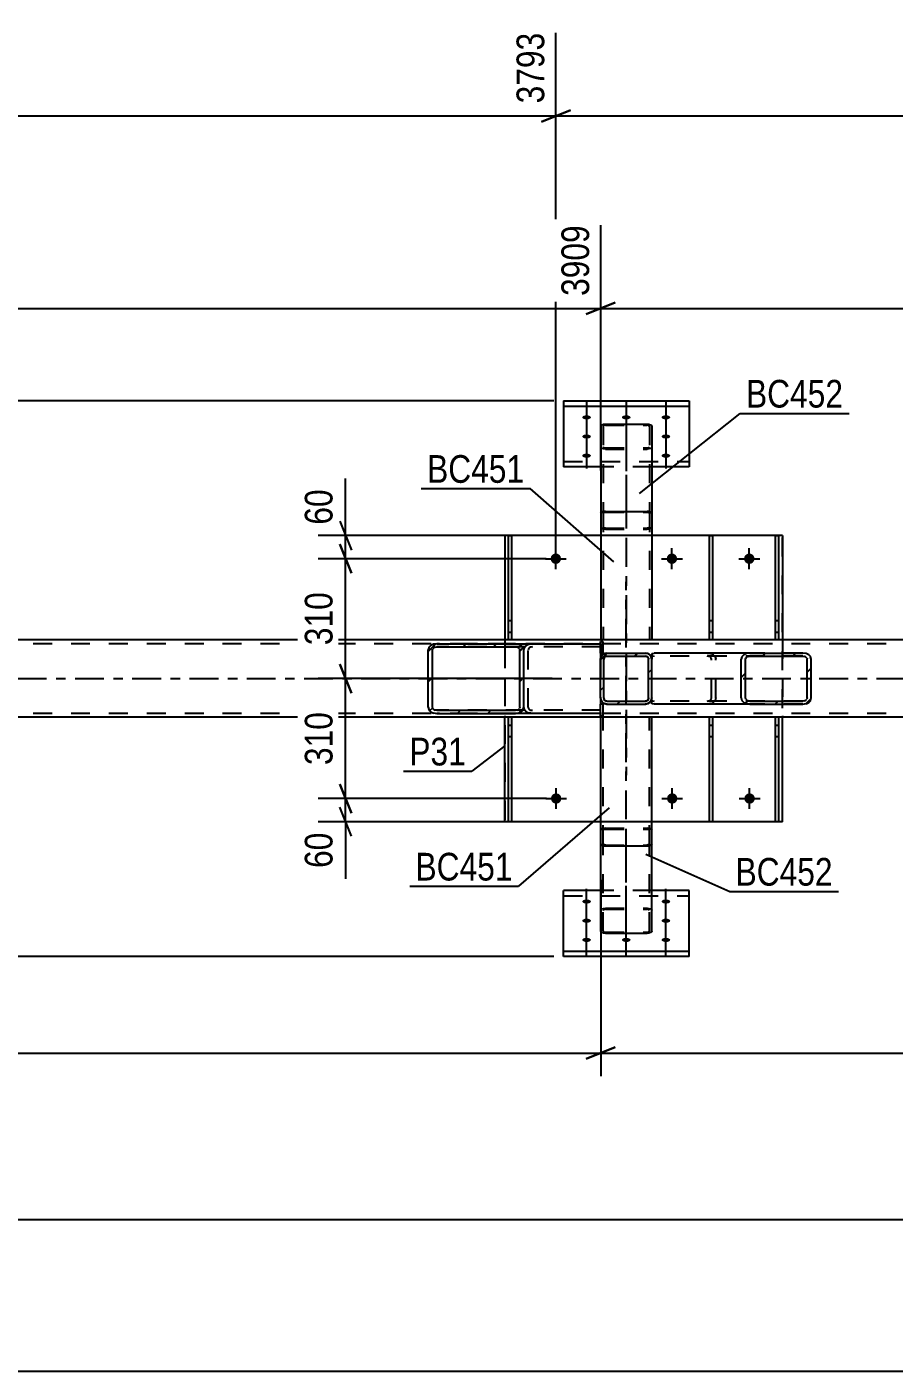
# Model space of a CAD drawing. Header units: millimetres. Extents: x -185 to 1004, y -593 to 248.
# Drawn here: x -1.1 to 88.6, y -388.5 to -249.5 of the extents above; entities that cross this region are included whole.
import ezdxf

# ---------------------------------------------------------------- set-up
doc = ezdxf.new("R2010")
doc.units = ezdxf.units.MM
doc.linetypes.add('DXK_LINE_DOT2', pattern=[3.9198, 1.9599, -1.9599])
doc.linetypes.add('DXK_LINE_DOT3', pattern=[5.9187, 2.979, -0.9799, 0.9799, -0.9799])
doc.styles.add('Arial Narrow', font='ARIALN.TTF', dxfattribs={"height": 0.2})

# ---------------------------------------------------------------- blocks, each defined once
blk = doc.blocks.new('Part-761544866-5249 - 5101')
at = {"color": 7, "linetype": 'DXK_LINE_DOT3'}
blk.add_line((60.91, -343.28), (60.91, -306.9), dxfattribs=at)
at = {"color": 2, "linetype": 'Continuous'}
for p, q in [((58.27, -334.02), (58.27, -320.9)), ((63.55, -334.02), (63.55, -320.9)), ((58.31, -334.09), (58.27, -334.02)), ((58.41, -334.14), (58.31, -334.09)), ((58.57, -334.18), (58.41, -334.14)), ((58.75, -334.19), (58.57, -334.18)), ((58.75, -334.19), (63.07, -334.19)), ((63.25, -334.18), (63.07, -334.19)), ((63.41, -334.14), (63.25, -334.18)), ((63.51, -334.09), (63.41, -334.14)), ((63.55, -334.02), (63.51, -334.09))]:
    blk.add_line(p, q, dxfattribs=at)
at = {"color": 7, "linetype": 'DXK_LINE_DOT2'}
for p, q in [((63.55, -320.9), (58.27, -320.9)), ((58.51, -334.02), (58.51, -320.9)), ((63.31, -334.02), (63.31, -320.9)), ((58.27, -332.54), (58.31, -332.48)), ((58.31, -332.48), (58.41, -332.43)), ((58.41, -332.43), (58.57, -332.39)), ((58.53, -332.51), (58.51, -332.54)), ((58.58, -332.48), (58.53, -332.51)), ((58.57, -332.39), (58.75, -332.38)), ((58.66, -332.47), (58.58, -332.48)), ((58.75, -332.46), (58.66, -332.47)), ((58.75, -332.38), (63.07, -332.38)), ((58.75, -332.46), (63.07, -332.46)), ((63.07, -332.38), (63.25, -332.39)), ((63.16, -332.47), (63.07, -332.46)), ((63.24, -332.48), (63.16, -332.47)), ((63.29, -332.51), (63.24, -332.48)), ((63.25, -332.39), (63.41, -332.43)), ((63.31, -332.54), (63.29, -332.51)), ((63.41, -332.43), (63.51, -332.48)), ((63.51, -332.48), (63.55, -332.54)), ((58.51, -334.02), (58.53, -334.06)), ((58.53, -334.06), (58.58, -334.08)), ((58.58, -334.08), (58.66, -334.1)), ((58.66, -334.1), (58.75, -334.11)), ((58.75, -334.11), (63.07, -334.11)), ((63.07, -334.11), (63.16, -334.1)), ((63.16, -334.1), (63.24, -334.08)), ((63.24, -334.08), (63.29, -334.06)), ((63.29, -334.06), (63.31, -334.02))]:
    blk.add_line(p, q, dxfattribs=at)
blk = doc.blocks.new('Part-761544866-5120 - 5101')
at = {"color": 2, "linetype": 'Continuous'}
for p, q in [((859.1, -312.9), (-67.1, -312.9)), ((859.1, -320.9), (-67.1, -320.9))]:
    blk.add_line(p, q, dxfattribs=at)
at = {"color": 7, "linetype": 'DXK_LINE_DOT2'}
for p, q in [((863.9, -313.3), (-67.1, -313.3)), ((863.9, -320.5), (-67.1, -320.5))]:
    blk.add_line(p, q, dxfattribs=at)
at = {"color": 7, "linetype": 'DXK_LINE_DOT3'}
blk.add_line((-67.1, -316.9), (863.9, -316.9), dxfattribs=at)
blk = doc.blocks.new('Part-761544866-5259 - 5101')
at = {"color": 7, "linetype": 'DXK_LINE_DOT3'}
blk.add_line((60.91, -290.52), (60.91, -326.9), dxfattribs=at)
at = {"color": 2, "linetype": 'Continuous'}
for p, q in [((58.27, -299.78), (58.31, -299.72)), ((58.27, -299.78), (58.27, -312.9)), ((58.31, -299.72), (58.41, -299.66)), ((58.41, -299.66), (58.57, -299.63)), ((58.57, -299.63), (58.75, -299.62)), ((58.75, -299.62), (63.07, -299.62)), ((63.07, -299.62), (63.25, -299.63)), ((63.25, -299.63), (63.41, -299.66)), ((63.41, -299.66), (63.51, -299.72)), ((63.51, -299.72), (63.55, -299.78)), ((63.55, -299.78), (63.55, -312.9))]:
    blk.add_line(p, q, dxfattribs=at)
at = {"color": 7, "linetype": 'DXK_LINE_DOT2'}
for p, q in [((58.53, -299.75), (58.51, -299.78)), ((58.51, -299.78), (58.51, -312.9)), ((58.58, -299.72), (58.53, -299.75)), ((58.66, -299.7), (58.58, -299.72)), ((58.75, -299.7), (58.66, -299.7)), ((58.75, -299.7), (63.07, -299.7)), ((63.16, -299.7), (63.07, -299.7)), ((63.24, -299.72), (63.16, -299.7)), ((63.29, -299.75), (63.24, -299.72)), ((63.31, -299.78), (63.29, -299.75)), ((63.31, -299.78), (63.31, -312.9)), ((58.31, -301.32), (58.27, -301.26)), ((58.41, -301.38), (58.31, -301.32)), ((58.57, -301.41), (58.41, -301.38)), ((58.51, -301.26), (58.53, -301.29)), ((58.53, -301.29), (58.58, -301.32)), ((58.75, -301.43), (58.57, -301.41)), ((58.58, -301.32), (58.66, -301.34)), ((58.66, -301.34), (58.75, -301.34)), ((58.75, -301.34), (63.07, -301.34)), ((58.75, -301.43), (63.07, -301.43)), ((63.07, -301.34), (63.16, -301.34)), ((63.25, -301.41), (63.07, -301.43)), ((63.16, -301.34), (63.24, -301.32)), ((63.24, -301.32), (63.25, -301.31)), ((63.25, -301.31), (63.29, -301.29)), ((63.41, -301.38), (63.25, -301.41)), ((63.29, -301.29), (63.31, -301.26)), ((63.51, -301.32), (63.41, -301.38)), ((63.55, -301.26), (63.51, -301.32)), ((63.55, -312.9), (58.27, -312.9))]:
    blk.add_line(p, q, dxfattribs=at)
blk = doc.blocks.new('Part-761544866-5195 - 5101')
at = {"color": 2, "linetype": 'Continuous'}
for p, q in [((69.5, -331.7), (69.5, -320.9)), ((69.82, -320.9), (69.82, -331.7)), ((69.5, -322.9), (69.82, -322.9)), ((69.82, -331.7), (69.5, -331.7))]:
    blk.add_line(p, q, dxfattribs=at)
at = {"color": 7, "linetype": 'DXK_LINE_DOT2'}
for p, q in [((69.82, -320.9), (69.5, -320.9)), ((69.5, -321.7), (69.82, -321.7))]:
    blk.add_line(p, q, dxfattribs=at)
blk = doc.blocks.new('Part-761544866-5210 - 5101')
at = {"color": 2, "linetype": 'Continuous'}
for p, q in [((69.5, -312.9), (69.5, -302.1)), ((69.5, -302.1), (69.82, -302.1)), ((69.82, -302.1), (69.82, -312.9)), ((69.5, -310.9), (69.82, -310.9))]:
    blk.add_line(p, q, dxfattribs=at)
at = {"color": 7, "linetype": 'DXK_LINE_DOT2'}
for p, q in [((69.5, -312.1), (69.82, -312.1)), ((69.82, -312.9), (69.5, -312.9))]:
    blk.add_line(p, q, dxfattribs=at)
blk = doc.blocks.new('Part-761544866-5219 - 5101')
at = {"color": 2, "linetype": 'Continuous'}
for p, q in [((54.41, -288.16), (67.41, -288.16)), ((54.41, -288.16), (54.41, -295.01)), ((54.41, -288.72), (67.41, -288.72)), ((67.41, -288.16), (67.41, -295.01)), ((58.27, -295.01), (54.41, -295.01)), ((67.41, -295.01), (63.55, -295.01))]:
    blk.add_line(p, q, dxfattribs=at)
at = {"color": 7, "linetype": 'DXK_LINE_DOT2'}
for p, q in [((54.41, -294.45), (67.41, -294.45)), ((63.55, -295.01), (58.27, -295.01))]:
    blk.add_line(p, q, dxfattribs=at)
blk = doc.blocks.new('Part-761544866-5318 - 5101')
at = {"linetype": 'Continuous'}
h = blk.add_hatch(dxfattribs=at)
h.set_pattern_fill('', scale=0.7, style=0, pattern_type=0)
h.set_pattern_definition([(45, (49.7862, -320.4535), (-1.57154, 1.57154), [])])
h.paths.add_polyline_path([(49.45, -320.5), (49.79, -320.45), (50.07, -320.31), (50.26, -320.11), (50.33, -319.86), (50.33, -313.94), (50.26, -313.7), (50.07, -313.49), (49.79, -313.35), (49.45, -313.3), (41.32, -313.3), (40.99, -313.35), (40.7, -313.49), (40.51, -313.7), (40.44, -313.94), (40.44, -319.86), (40.51, -320.11), (40.7, -320.31), (40.99, -320.45), (41.32, -320.5)])
h.paths.add_polyline_path([(41.16, -320.16), (41.01, -320.09), (40.92, -319.98), (40.88, -319.86), (40.88, -313.94), (40.92, -313.82), (41.01, -313.72), (41.16, -313.65), (41.32, -313.62), (49.45, -313.62), (49.62, -313.65), (49.76, -313.72), (49.86, -313.82), (49.89, -313.94), (49.89, -319.86), (49.86, -319.98), (49.76, -320.09), (49.62, -320.16), (49.45, -320.18), (41.32, -320.18)])
at = {"color": 2, "linetype": 'Continuous'}
for p, q in [((40.51, -313.7), (40.44, -313.94)), ((40.44, -319.86), (40.44, -313.94)), ((40.88, -313.94), (40.92, -313.82)), ((40.88, -319.86), (40.88, -313.94)), ((41.32, -313.3), (40.99, -313.35)), ((41.16, -313.65), (41.32, -313.62)), ((41.32, -313.3), (49.45, -313.3)), ((41.32, -313.62), (49.45, -313.62)), ((49.45, -313.3), (58.26, -313.3)), ((49.79, -313.35), (49.45, -313.3)), ((49.45, -313.62), (49.62, -313.65)), ((49.86, -313.82), (49.89, -313.94)), ((49.89, -319.86), (49.89, -313.94)), ((50.33, -313.94), (50.26, -313.7)), ((50.33, -319.86), (50.33, -313.94)), ((58.26, -314.26), (58.26, -314.9)), ((58.26, -318.9), (58.26, -319.54)), ((40.44, -319.86), (40.51, -320.11)), ((40.92, -319.98), (40.88, -319.86)), ((40.99, -320.45), (41.32, -320.5)), ((41.32, -320.18), (41.16, -320.16)), ((41.32, -320.18), (49.45, -320.18)), ((41.32, -320.5), (49.45, -320.5)), ((49.62, -320.16), (49.45, -320.18)), ((49.45, -320.5), (49.79, -320.45)), ((58.26, -320.5), (49.45, -320.5)), ((49.89, -319.86), (49.86, -319.98)), ((50.26, -320.11), (50.33, -319.86))]:
    blk.add_line(p, q, dxfattribs=at)
at = {"color": 7, "linetype": 'DXK_LINE_DOT2'}
for p, q in [((49.45, -313.3), (41.32, -313.3)), ((58.26, -313.62), (41.32, -313.62)), ((50.32, -313.94), (50.38, -313.7)), ((50.32, -319.86), (50.32, -313.94)), ((50.79, -313.82), (50.76, -313.94)), ((50.76, -319.86), (50.76, -313.94)), ((50.86, -313.35), (51.2, -313.3)), ((51.2, -313.62), (51.03, -313.65)), ((58.26, -313.3), (58.26, -314.26)), ((58.26, -314.9), (58.26, -318.9)), ((58.26, -319.86), (58.26, -319.54)), ((58.26, -320.18), (41.32, -320.18)), ((49.45, -320.5), (41.32, -320.5)), ((50.38, -320.11), (50.32, -319.86)), ((50.76, -319.86), (50.79, -319.98)), ((51.2, -320.5), (50.86, -320.45)), ((51.03, -320.16), (51.2, -320.18)), ((58.26, -320.5), (58.26, -319.86))]:
    blk.add_line(p, q, dxfattribs=at)
at = {"color": 2, "linetype": 'Continuous'}
for centre, radius, start, end in [((41.19, -314.13), 0.802, 104.5547, 147.5896), ((41.26, -314.03), 0.401, 104.5547, 147.5896), ((49.52, -314.03), 0.401, 32.4104, 75.4453), ((49.58, -314.13), 0.802, 32.4104, 75.4453), ((41.19, -319.68), 0.802, 212.4104, 255.4453), ((41.26, -319.77), 0.401, 212.4104, 255.4453), ((49.52, -319.77), 0.401, 284.5547, 327.5896), ((49.58, -319.68), 0.802, 284.5547, 327.5896)]:
    blk.add_arc(centre, radius, start, end, dxfattribs=at)
at = {"color": 7, "linetype": 'DXK_LINE_DOT2'}
for centre, radius, start, end in [((51.06, -314.13), 0.802, 104.5547, 147.5896), ((51.13, -314.03), 0.401, 104.5547, 147.5896), ((51.06, -319.68), 0.802, 212.4104, 255.4453), ((51.13, -319.77), 0.401, 212.4104, 255.4453)]:
    blk.add_arc(centre, radius, start, end, dxfattribs=at)
blk = doc.blocks.new('Part-761544866-5254 - 5101')
at = {"color": 2, "linetype": 'Continuous'}
for p, q in [((58.27, -290.81), (58.31, -290.72)), ((58.27, -290.81), (58.27, -299.78)), ((58.31, -290.72), (58.41, -290.64)), ((58.41, -290.64), (58.57, -290.59)), ((58.57, -290.59), (58.75, -290.57)), ((58.75, -290.57), (63.07, -290.57)), ((63.07, -290.57), (63.25, -290.59)), ((63.25, -290.59), (63.41, -290.64)), ((63.41, -290.64), (63.51, -290.72)), ((63.51, -290.72), (63.55, -290.81)), ((63.55, -290.81), (63.55, -299.78)), ((58.31, -299.72), (58.27, -299.78)), ((58.41, -299.66), (58.31, -299.72)), ((58.57, -299.63), (58.41, -299.66)), ((58.75, -299.62), (58.57, -299.63)), ((58.75, -299.62), (63.07, -299.62)), ((63.25, -299.63), (63.07, -299.62)), ((63.41, -299.66), (63.25, -299.63)), ((63.51, -299.72), (63.41, -299.66)), ((63.55, -299.78), (63.51, -299.72))]:
    blk.add_line(p, q, dxfattribs=at)
at = {"color": 7, "linetype": 'DXK_LINE_DOT2'}
for p, q in [((58.53, -290.76), (58.51, -290.81)), ((58.51, -290.81), (58.51, -301.26)), ((58.58, -290.72), (58.53, -290.76)), ((58.66, -290.7), (58.58, -290.72)), ((58.75, -290.69), (58.66, -290.7)), ((58.75, -290.69), (63.07, -290.69)), ((63.16, -290.7), (63.07, -290.69)), ((63.24, -290.72), (63.16, -290.7)), ((63.29, -290.76), (63.24, -290.72)), ((63.31, -290.81), (63.29, -290.76)), ((63.31, -290.81), (63.31, -301.26)), ((58.31, -293.01), (58.27, -292.92)), ((58.41, -293.09), (58.31, -293.01)), ((58.57, -293.14), (58.41, -293.09)), ((58.51, -292.92), (58.53, -292.97)), ((58.53, -292.97), (58.58, -293)), ((58.75, -293.16), (58.57, -293.14)), ((58.58, -293), (58.66, -293.03)), ((58.66, -293.03), (58.75, -293.04)), ((58.75, -293.04), (63.07, -293.04)), ((58.75, -293.16), (63.07, -293.16)), ((63.07, -293.04), (63.16, -293.03)), ((63.25, -293.14), (63.07, -293.16)), ((63.16, -293.03), (63.24, -293)), ((63.24, -293), (63.29, -292.97)), ((63.41, -293.09), (63.25, -293.14)), ((63.29, -292.97), (63.31, -292.92)), ((63.51, -293.01), (63.41, -293.09)), ((63.55, -292.92), (63.51, -293.01)), ((58.27, -299.78), (58.27, -301.26)), ((58.51, -299.78), (58.53, -299.75)), ((58.53, -299.75), (58.58, -299.72)), ((58.58, -299.72), (58.66, -299.7)), ((58.66, -299.7), (58.75, -299.7)), ((58.75, -299.7), (63.07, -299.7)), ((63.07, -299.7), (63.16, -299.7)), ((63.16, -299.7), (63.24, -299.72)), ((63.24, -299.72), (63.25, -299.73)), ((63.25, -299.73), (63.29, -299.75)), ((63.29, -299.75), (63.31, -299.78)), ((63.55, -299.78), (63.55, -301.26)), ((58.27, -301.26), (58.31, -301.32)), ((58.31, -301.32), (58.41, -301.38)), ((58.41, -301.38), (58.57, -301.41)), ((58.53, -301.29), (58.51, -301.26)), ((58.58, -301.32), (58.53, -301.29)), ((58.57, -301.41), (58.75, -301.43)), ((58.66, -301.34), (58.58, -301.32)), ((58.75, -301.34), (58.66, -301.34)), ((58.75, -301.34), (63.07, -301.34)), ((58.75, -301.43), (63.07, -301.43)), ((63.16, -301.34), (63.07, -301.34)), ((63.07, -301.43), (63.25, -301.41)), ((63.24, -301.32), (63.16, -301.34)), ((63.24, -301.32), (63.25, -301.31)), ((63.25, -301.31), (63.29, -301.29)), ((63.25, -301.41), (63.41, -301.38)), ((63.29, -301.29), (63.31, -301.26)), ((63.41, -301.38), (63.51, -301.32)), ((63.51, -301.32), (63.55, -301.26))]:
    blk.add_line(p, q, dxfattribs=at)
at = {"color": 7, "linetype": 'DXK_LINE_DOT3'}
blk.add_line((60.91, -291.86), (60.91, -300.52), dxfattribs=at)
blk = doc.blocks.new('Part-761544866-5190 - 5101')
at = {"color": 2, "linetype": 'Continuous'}
for p, q in [((48.74, -331.7), (48.74, -320.9)), ((49.06, -320.9), (49.06, -331.7)), ((48.74, -322.9), (49.06, -322.9)), ((49.06, -331.7), (48.74, -331.7))]:
    blk.add_line(p, q, dxfattribs=at)
at = {"color": 7, "linetype": 'DXK_LINE_DOT2'}
for p, q in [((49.06, -320.9), (48.74, -320.9)), ((48.74, -321.7), (49.06, -321.7))]:
    blk.add_line(p, q, dxfattribs=at)
blk = doc.blocks.new('Part-761544866-5200 - 5101')
at = {"color": 2, "linetype": 'Continuous'}
for p, q in [((76.34, -331.7), (76.34, -320.9)), ((76.66, -320.9), (76.66, -331.7)), ((76.34, -322.9), (76.66, -322.9)), ((76.66, -331.7), (76.34, -331.7))]:
    blk.add_line(p, q, dxfattribs=at)
at = {"color": 7, "linetype": 'DXK_LINE_DOT2'}
for p, q in [((76.66, -320.9), (76.34, -320.9)), ((76.34, -321.7), (76.66, -321.7))]:
    blk.add_line(p, q, dxfattribs=at)
blk = doc.blocks.new('Part-761544866-5205 - 5101')
at = {"color": 2, "linetype": 'Continuous'}
for p, q in [((48.74, -312.9), (48.74, -302.1)), ((48.74, -302.1), (49.06, -302.1)), ((49.06, -302.1), (49.06, -312.9)), ((48.74, -310.9), (49.06, -310.9))]:
    blk.add_line(p, q, dxfattribs=at)
at = {"color": 7, "linetype": 'DXK_LINE_DOT2'}
for p, q in [((48.74, -312.1), (49.06, -312.1)), ((49.06, -312.9), (48.74, -312.9))]:
    blk.add_line(p, q, dxfattribs=at)
blk = doc.blocks.new('Part-761544866-5215 - 5101')
at = {"color": 2, "linetype": 'Continuous'}
for p, q in [((76.34, -312.9), (76.34, -302.1)), ((76.34, -302.1), (76.66, -302.1)), ((76.66, -302.1), (76.66, -312.9)), ((76.34, -310.9), (76.66, -310.9))]:
    blk.add_line(p, q, dxfattribs=at)
at = {"color": 7, "linetype": 'DXK_LINE_DOT2'}
for p, q in [((76.34, -312.1), (76.66, -312.1)), ((76.66, -312.9), (76.34, -312.9))]:
    blk.add_line(p, q, dxfattribs=at)
blk = doc.blocks.new('Part-761544866-5218 - 5101')
at = {"color": 2, "linetype": 'Continuous'}
for p, q in [((58.27, -338.8), (54.41, -338.8)), ((54.41, -345.64), (54.41, -338.8)), ((67.41, -338.8), (63.55, -338.8)), ((67.41, -345.64), (67.41, -338.8)), ((54.41, -345.08), (67.41, -345.08)), ((67.41, -345.64), (54.41, -345.64))]:
    blk.add_line(p, q, dxfattribs=at)
at = {"color": 7, "linetype": 'DXK_LINE_DOT2'}
for p, q in [((63.55, -338.8), (58.27, -338.8)), ((54.41, -339.36), (67.41, -339.36))]:
    blk.add_line(p, q, dxfattribs=at)
blk = doc.blocks.new('Part-761544866-5234 - 5101')
at = {"color": 7, "linetype": 'DXK_LINE_DOT2'}
for p, q in [((58.31, -332.48), (58.27, -332.54)), ((58.27, -334.02), (58.27, -332.54)), ((58.41, -332.43), (58.31, -332.48)), ((58.57, -332.39), (58.41, -332.43)), ((58.51, -332.54), (58.53, -332.51)), ((58.51, -343), (58.51, -332.54)), ((58.53, -332.51), (58.58, -332.48)), ((58.75, -332.38), (58.57, -332.39)), ((58.58, -332.48), (58.66, -332.47)), ((58.66, -332.47), (58.75, -332.46)), ((58.75, -332.38), (63.07, -332.38)), ((58.75, -332.46), (63.07, -332.46)), ((63.25, -332.39), (63.07, -332.38)), ((63.07, -332.46), (63.16, -332.47)), ((63.16, -332.47), (63.24, -332.48)), ((63.24, -332.48), (63.29, -332.51)), ((63.41, -332.43), (63.25, -332.39)), ((63.29, -332.51), (63.31, -332.54)), ((63.31, -343), (63.31, -332.54)), ((63.51, -332.48), (63.41, -332.43)), ((63.55, -332.54), (63.51, -332.48)), ((63.55, -334.02), (63.55, -332.54)), ((58.53, -334.06), (58.51, -334.02)), ((58.58, -334.08), (58.53, -334.06)), ((58.66, -334.1), (58.58, -334.08)), ((58.75, -334.11), (58.66, -334.1)), ((58.75, -334.11), (63.07, -334.11)), ((63.16, -334.1), (63.07, -334.11)), ((63.24, -334.08), (63.16, -334.1)), ((63.29, -334.06), (63.24, -334.08)), ((63.31, -334.02), (63.29, -334.06)), ((58.27, -340.88), (58.31, -340.79)), ((58.31, -340.79), (58.41, -340.72)), ((58.41, -340.72), (58.57, -340.66)), ((58.53, -340.84), (58.51, -340.88)), ((58.58, -340.8), (58.53, -340.84)), ((58.57, -340.66), (58.75, -340.65)), ((58.66, -340.77), (58.58, -340.8)), ((58.75, -340.76), (58.66, -340.77)), ((58.75, -340.65), (63.07, -340.65)), ((58.75, -340.76), (63.07, -340.76)), ((63.07, -340.65), (63.25, -340.66)), ((63.16, -340.77), (63.07, -340.76)), ((63.24, -340.8), (63.16, -340.77)), ((63.24, -340.8), (63.25, -340.81)), ((63.25, -340.66), (63.41, -340.72)), ((63.25, -340.81), (63.29, -340.84)), ((63.31, -340.88), (63.29, -340.84)), ((63.41, -340.72), (63.51, -340.79)), ((63.51, -340.79), (63.55, -340.88)), ((58.51, -343), (58.53, -343.04)), ((58.53, -343.04), (58.58, -343.08)), ((58.58, -343.08), (58.66, -343.11)), ((58.66, -343.11), (58.75, -343.11)), ((58.75, -343.11), (63.07, -343.11)), ((63.07, -343.11), (63.16, -343.11)), ((63.16, -343.11), (63.24, -343.08)), ((63.24, -343.08), (63.29, -343.04)), ((63.29, -343.04), (63.31, -343))]:
    blk.add_line(p, q, dxfattribs=at)
at = {"color": 7, "linetype": 'DXK_LINE_DOT3'}
blk.add_line((60.91, -341.94), (60.91, -333.28), dxfattribs=at)
at = {"color": 2, "linetype": 'Continuous'}
for p, q in [((58.27, -343), (58.27, -334.02)), ((58.27, -334.02), (58.31, -334.09)), ((58.31, -334.09), (58.41, -334.14)), ((58.41, -334.14), (58.57, -334.18)), ((58.57, -334.18), (58.75, -334.19)), ((58.75, -334.19), (63.07, -334.19)), ((63.07, -334.19), (63.25, -334.18)), ((63.25, -334.18), (63.41, -334.14)), ((63.41, -334.14), (63.51, -334.09)), ((63.51, -334.09), (63.55, -334.02)), ((63.55, -343), (63.55, -334.02)), ((58.31, -343.09), (58.27, -343)), ((58.41, -343.16), (58.31, -343.09)), ((58.57, -343.21), (58.41, -343.16)), ((58.75, -343.23), (58.57, -343.21)), ((58.75, -343.23), (63.07, -343.23)), ((63.25, -343.21), (63.07, -343.23)), ((63.41, -343.16), (63.25, -343.21)), ((63.51, -343.09), (63.41, -343.16)), ((63.55, -343), (63.51, -343.09))]:
    blk.add_line(p, q, dxfattribs=at)
blk = doc.blocks.new('Part-761544866-5288 - 5101')
at = {"color": 2, "linetype": 'Continuous'}
for p, q in [((48.34, -302.1), (48.34, -312.9)), ((48.74, -302.1), (48.34, -302.1)), ((58.27, -302.1), (49.06, -302.1)), ((69.5, -302.1), (63.55, -302.1)), ((76.34, -302.1), (69.82, -302.1)), ((77.06, -302.1), (76.66, -302.1)), ((77.06, -302.1), (77.06, -302.1)), ((77.06, -302.1), (77.06, -312.9)), ((48.34, -331.7), (48.34, -320.9)), ((77.06, -331.7), (77.06, -320.9)), ((48.74, -331.7), (48.34, -331.7)), ((58.27, -331.7), (49.06, -331.7)), ((69.5, -331.7), (63.55, -331.7)), ((76.34, -331.7), (69.82, -331.7)), ((77.06, -331.7), (76.66, -331.7)), ((77.06, -331.7), (77.06, -331.7))]:
    blk.add_line(p, q, dxfattribs=at)
at = {"color": 7, "linetype": 'DXK_LINE_DOT2'}
for p, q in [((48.34, -302.1), (48.34, -331.7)), ((49.06, -302.1), (48.74, -302.1)), ((63.55, -302.1), (58.27, -302.1)), ((69.82, -302.1), (69.5, -302.1)), ((76.66, -302.1), (76.34, -302.1)), ((77.06, -331.7), (77.06, -302.1)), ((77.06, -302.1), (77.06, -302.1)), ((48.34, -312.9), (48.34, -320.9)), ((77.06, -312.9), (77.06, -320.9)), ((49.06, -331.7), (48.74, -331.7)), ((63.55, -331.7), (58.27, -331.7)), ((69.82, -331.7), (69.5, -331.7)), ((76.66, -331.7), (76.34, -331.7)), ((77.06, -331.7), (77.06, -331.7))]:
    blk.add_line(p, q, dxfattribs=at)
blk = doc.blocks.new('Bolt-761544866-5348 - 5101')
at = {"linetype": 'Continuous'}
for points in [[(56.81, -289.67), (56.9, -289.67), (56.99, -289.69), (57.07, -289.71), (57.14, -289.74), (57.19, -289.77), (57.23, -289.82), (57.25, -289.86), (57.25, -289.9), (57.23, -289.95), (57.19, -289.99), (57.14, -290.02), (57.07, -290.05), (56.99, -290.08), (56.9, -290.09), (56.81, -290.09), (56.72, -290.09), (56.63, -290.08), (56.55, -290.05), (56.48, -290.02), (56.43, -289.99), (56.39, -289.95), (56.37, -289.9), (56.37, -289.86), (56.39, -289.82), (56.43, -289.77), (56.48, -289.74), (56.55, -289.71), (56.63, -289.69), (56.72, -289.67)], [(60.91, -289.67), (61, -289.67), (61.09, -289.69), (61.17, -289.71), (61.24, -289.74), (61.29, -289.77), (61.33, -289.82), (61.35, -289.86), (61.35, -289.9), (61.33, -289.95), (61.29, -289.99), (61.24, -290.02), (61.17, -290.05), (61.09, -290.08), (61, -290.09), (60.91, -290.09), (60.82, -290.09), (60.73, -290.08), (60.65, -290.05), (60.58, -290.02), (60.53, -289.99), (60.49, -289.95), (60.47, -289.9), (60.47, -289.86), (60.49, -289.82), (60.53, -289.77), (60.58, -289.74), (60.65, -289.71), (60.73, -289.69), (60.82, -289.67)], [(65.01, -289.67), (65.1, -289.67), (65.19, -289.69), (65.27, -289.71), (65.34, -289.74), (65.39, -289.77), (65.43, -289.82), (65.45, -289.86), (65.45, -289.9), (65.43, -289.95), (65.39, -289.99), (65.34, -290.02), (65.27, -290.05), (65.19, -290.08), (65.1, -290.09), (65.01, -290.09), (64.92, -290.09), (64.83, -290.08), (64.75, -290.05), (64.68, -290.02), (64.63, -289.99), (64.59, -289.95), (64.57, -289.9), (64.57, -289.86), (64.59, -289.82), (64.63, -289.77), (64.68, -289.74), (64.75, -289.71), (64.83, -289.69), (64.92, -289.67)], [(56.81, -291.65), (56.9, -291.66), (56.99, -291.67), (57.07, -291.69), (57.14, -291.72), (57.19, -291.76), (57.23, -291.8), (57.25, -291.84), (57.25, -291.89), (57.23, -291.93), (57.19, -291.97), (57.14, -292.01), (57.07, -292.04), (56.99, -292.06), (56.9, -292.07), (56.81, -292.08), (56.72, -292.07), (56.63, -292.06), (56.55, -292.04), (56.48, -292.01), (56.43, -291.97), (56.39, -291.93), (56.37, -291.89), (56.37, -291.84), (56.39, -291.8), (56.43, -291.76), (56.48, -291.72), (56.55, -291.69), (56.63, -291.67), (56.72, -291.66)], [(65.01, -291.65), (65.1, -291.66), (65.19, -291.67), (65.27, -291.69), (65.34, -291.72), (65.39, -291.76), (65.43, -291.8), (65.45, -291.84), (65.45, -291.89), (65.43, -291.93), (65.39, -291.97), (65.34, -292.01), (65.27, -292.04), (65.19, -292.06), (65.1, -292.07), (65.01, -292.08), (64.92, -292.07), (64.83, -292.06), (64.75, -292.04), (64.68, -292.01), (64.63, -291.97), (64.59, -291.93), (64.57, -291.89), (64.57, -291.84), (64.59, -291.8), (64.63, -291.76), (64.68, -291.72), (64.75, -291.69), (64.83, -291.67), (64.92, -291.66)], [(56.81, -293.63), (56.9, -293.64), (56.99, -293.65), (57.07, -293.68), (57.14, -293.7), (57.19, -293.74), (57.23, -293.78), (57.25, -293.82), (57.25, -293.87), (57.23, -293.91), (57.19, -293.95), (57.14, -293.99), (57.07, -294.02), (56.99, -294.04), (56.9, -294.06), (56.81, -294.06), (56.72, -294.06), (56.63, -294.04), (56.55, -294.02), (56.48, -293.99), (56.43, -293.95), (56.39, -293.91), (56.37, -293.87), (56.37, -293.82), (56.39, -293.78), (56.43, -293.74), (56.48, -293.7), (56.55, -293.68), (56.63, -293.65), (56.72, -293.64)], [(65.01, -293.63), (65.1, -293.64), (65.19, -293.65), (65.27, -293.68), (65.34, -293.7), (65.39, -293.74), (65.43, -293.78), (65.45, -293.82), (65.45, -293.87), (65.43, -293.91), (65.39, -293.95), (65.34, -293.99), (65.27, -294.02), (65.19, -294.04), (65.1, -294.06), (65.01, -294.06), (64.92, -294.06), (64.83, -294.04), (64.75, -294.02), (64.68, -293.99), (64.63, -293.95), (64.59, -293.91), (64.57, -293.87), (64.57, -293.82), (64.59, -293.78), (64.63, -293.74), (64.68, -293.7), (64.75, -293.68), (64.83, -293.65), (64.92, -293.64)]]:
    blk.add_hatch(color=1, dxfattribs=at).paths.add_polyline_path(points)
at = {"color": 1, "linetype": 'Continuous'}
for p, q in [((56.81, -288.31), (56.81, -291.21)), ((60.91, -288.31), (60.91, -291.21)), ((65.01, -288.31), (65.01, -291.21)), ((56.81, -290.29), (56.81, -293.19)), ((65.01, -290.29), (65.01, -293.19)), ((56.81, -292.27), (56.81, -295.18)), ((65.01, -292.27), (65.01, -295.18))]:
    blk.add_line(p, q, dxfattribs=at)
at = {"color": 1, "linetype": 'DXK_LINE_DOT2'}
blk.add_line((60.91, -292.27), (60.91, -295.18), dxfattribs=at)
blk = doc.blocks.new('Bolt-761544866-5359 - 5101')
at = {"linetype": 'Continuous'}
for points in [[(53.63, -303.96, -1), (53.63, -305.04, -1)], [(65.63, -303.96, -1), (65.63, -305.04, -1)], [(73.63, -303.96, -1), (73.63, -305.04, -1)]]:
    blk.add_hatch(color=1, dxfattribs=at).paths.add_polyline_path(points)
at = {"color": 1, "linetype": 'Continuous'}
for p, q in [((53.63, -305.58), (53.63, -303.42)), ((65.63, -305.58), (65.63, -303.42)), ((73.63, -305.58), (73.63, -303.42)), ((52.55, -304.5), (54.71, -304.5)), ((64.55, -304.5), (66.71, -304.5)), ((72.55, -304.5), (74.71, -304.5))]:
    blk.add_line(p, q, dxfattribs=at)
blk = doc.blocks.new('Bolt-761544866-5360 - 5101')
at = {"linetype": 'Continuous'}
for points in [[(53.66, -328.76, -1), (53.66, -329.84, -1)], [(65.66, -328.76, -1), (65.66, -329.84, -1)], [(73.66, -328.76, -1), (73.66, -329.84, -1)]]:
    blk.add_hatch(color=1, dxfattribs=at).paths.add_polyline_path(points)
at = {"color": 1, "linetype": 'Continuous'}
for p, q in [((52.58, -329.3), (54.74, -329.3)), ((53.66, -330.38), (53.66, -328.22)), ((64.58, -329.3), (66.74, -329.3)), ((65.66, -330.38), (65.66, -328.22)), ((72.58, -329.3), (74.74, -329.3)), ((73.66, -330.38), (73.66, -328.22))]:
    blk.add_line(p, q, dxfattribs=at)
blk = doc.blocks.new('Part-761544866-5365 - 5101')
at = {"color": 2, "linetype": 'Continuous'}
for p, q in [((58.26, -314.26), (58.26, -313.06)), ((58.26, -313.06), (58.5, -313.06)), ((58.5, -313.06), (58.5, -314.26)), ((58.5, -314.26), (58.5, -313.06)), ((58.5, -314.26), (58.26, -314.26))]:
    blk.add_line(p, q, dxfattribs=at)
at = {"color": 7, "linetype": 'DXK_LINE_DOT2'}
for p, q in [((58.26, -314.26), (58.26, -313.06)), ((58.5, -313.06), (58.5, -313.06)), ((58.5, -314.26), (58.5, -314.26))]:
    blk.add_line(p, q, dxfattribs=at)
blk = doc.blocks.new('Part-761544866-5366 - 5101')
at = {"color": 2, "linetype": 'Continuous'}
for p, q in [((58.26, -320.74), (58.26, -319.54)), ((58.5, -319.54), (58.26, -319.54)), ((58.5, -319.54), (58.5, -320.74)), ((58.5, -319.54), (58.5, -320.74)), ((58.5, -320.74), (58.26, -320.74))]:
    blk.add_line(p, q, dxfattribs=at)
at = {"color": 7, "linetype": 'DXK_LINE_DOT2'}
for p, q in [((58.26, -320.74), (58.26, -319.54)), ((58.5, -319.54), (58.5, -319.54)), ((58.5, -320.74), (58.5, -320.74))]:
    blk.add_line(p, q, dxfattribs=at)
blk = doc.blocks.new('Bolt-761544866-5367 - 5101')
at = {"linetype": 'Continuous'}
for points in [[(56.81, -340.17), (56.72, -340.16), (56.63, -340.15), (56.55, -340.13), (56.48, -340.1), (56.43, -340.06), (56.39, -340.02), (56.37, -339.98), (56.37, -339.93), (56.39, -339.89), (56.43, -339.85), (56.48, -339.81), (56.55, -339.78), (56.63, -339.76), (56.72, -339.75), (56.81, -339.74), (56.9, -339.75), (56.99, -339.76), (57.07, -339.78), (57.14, -339.81), (57.19, -339.85), (57.23, -339.89), (57.25, -339.93), (57.25, -339.98), (57.23, -340.02), (57.19, -340.06), (57.14, -340.1), (57.07, -340.13), (56.99, -340.15), (56.9, -340.16)], [(65.01, -340.17), (64.92, -340.16), (64.83, -340.15), (64.75, -340.13), (64.68, -340.1), (64.63, -340.06), (64.59, -340.02), (64.57, -339.98), (64.57, -339.93), (64.59, -339.89), (64.63, -339.85), (64.68, -339.81), (64.75, -339.78), (64.83, -339.76), (64.92, -339.75), (65.01, -339.74), (65.1, -339.75), (65.19, -339.76), (65.27, -339.78), (65.34, -339.81), (65.39, -339.85), (65.43, -339.89), (65.45, -339.93), (65.45, -339.98), (65.43, -340.02), (65.39, -340.06), (65.34, -340.1), (65.27, -340.13), (65.19, -340.15), (65.1, -340.16)], [(56.81, -342.15), (56.72, -342.15), (56.63, -342.13), (56.55, -342.11), (56.48, -342.08), (56.43, -342.05), (56.39, -342.01), (56.37, -341.96), (56.37, -341.92), (56.39, -341.87), (56.43, -341.83), (56.48, -341.8), (56.55, -341.77), (56.63, -341.74), (56.72, -341.73), (56.81, -341.73), (56.9, -341.73), (56.99, -341.74), (57.07, -341.77), (57.14, -341.8), (57.19, -341.83), (57.23, -341.87), (57.25, -341.92), (57.25, -341.96), (57.23, -342.01), (57.19, -342.05), (57.14, -342.08), (57.07, -342.11), (56.99, -342.13), (56.9, -342.15)], [(65.01, -342.15), (64.92, -342.15), (64.83, -342.13), (64.75, -342.11), (64.68, -342.08), (64.63, -342.05), (64.59, -342.01), (64.57, -341.96), (64.57, -341.92), (64.59, -341.87), (64.63, -341.83), (64.68, -341.8), (64.75, -341.77), (64.83, -341.74), (64.92, -341.73), (65.01, -341.73), (65.1, -341.73), (65.19, -341.74), (65.27, -341.77), (65.34, -341.8), (65.39, -341.83), (65.43, -341.87), (65.45, -341.92), (65.45, -341.96), (65.43, -342.01), (65.39, -342.05), (65.34, -342.08), (65.27, -342.11), (65.19, -342.13), (65.1, -342.15)], [(56.81, -344.14), (56.72, -344.13), (56.63, -344.12), (56.55, -344.09), (56.48, -344.06), (56.43, -344.03), (56.39, -343.99), (56.37, -343.94), (56.37, -343.9), (56.39, -343.86), (56.43, -343.82), (56.48, -343.78), (56.55, -343.75), (56.63, -343.73), (56.72, -343.71), (56.81, -343.71), (56.9, -343.71), (56.99, -343.73), (57.07, -343.75), (57.14, -343.78), (57.19, -343.82), (57.23, -343.86), (57.25, -343.9), (57.25, -343.94), (57.23, -343.99), (57.19, -344.03), (57.14, -344.06), (57.07, -344.09), (56.99, -344.12), (56.9, -344.13)], [(60.91, -344.14), (60.82, -344.13), (60.73, -344.12), (60.65, -344.09), (60.58, -344.06), (60.53, -344.03), (60.49, -343.99), (60.47, -343.94), (60.47, -343.9), (60.49, -343.86), (60.53, -343.82), (60.58, -343.78), (60.65, -343.75), (60.73, -343.73), (60.82, -343.71), (60.91, -343.71), (61, -343.71), (61.09, -343.73), (61.17, -343.75), (61.24, -343.78), (61.29, -343.82), (61.33, -343.86), (61.35, -343.9), (61.35, -343.94), (61.33, -343.99), (61.29, -344.03), (61.24, -344.06), (61.17, -344.09), (61.09, -344.12), (61, -344.13)], [(65.01, -344.14), (64.92, -344.13), (64.83, -344.12), (64.75, -344.09), (64.68, -344.06), (64.63, -344.03), (64.59, -343.99), (64.57, -343.94), (64.57, -343.9), (64.59, -343.86), (64.63, -343.82), (64.68, -343.78), (64.75, -343.75), (64.83, -343.73), (64.92, -343.71), (65.01, -343.71), (65.1, -343.71), (65.19, -343.73), (65.27, -343.75), (65.34, -343.78), (65.39, -343.82), (65.43, -343.86), (65.45, -343.9), (65.45, -343.94), (65.43, -343.99), (65.39, -344.03), (65.34, -344.06), (65.27, -344.09), (65.19, -344.12), (65.1, -344.13)]]:
    blk.add_hatch(color=1, dxfattribs=at).paths.add_polyline_path(points)
at = {"color": 1, "linetype": 'Continuous'}
for p, q in [((56.81, -341.53), (56.81, -338.63)), ((65.01, -341.53), (65.01, -338.63)), ((56.81, -343.51), (56.81, -340.61)), ((65.01, -343.51), (65.01, -340.61)), ((56.81, -345.5), (56.81, -342.59)), ((60.91, -345.5), (60.91, -342.59)), ((65.01, -345.5), (65.01, -342.59))]:
    blk.add_line(p, q, dxfattribs=at)
at = {"color": 1, "linetype": 'DXK_LINE_DOT2'}
blk.add_line((60.91, -341.53), (60.91, -338.63), dxfattribs=at)
blk = doc.blocks.new('Part-761544866-5374 - 5101')
at = {"linetype": 'Continuous'}
h = blk.add_hatch(dxfattribs=at)
h.set_pattern_fill('', scale=0.7, style=0, pattern_type=0)
h.set_pattern_definition([(45, (79.4983, -319.4935), (-1.57154, 1.57154), [])])
h.paths.add_polyline_path([(79.16, -319.54), (79.5, -319.49), (79.78, -319.35), (79.97, -319.15), (80.04, -318.9), (80.04, -314.9), (79.97, -314.66), (79.78, -314.45), (79.5, -314.31), (79.16, -314.26), (73.67, -314.26), (73.33, -314.31), (73.05, -314.45), (72.86, -314.66), (72.79, -314.9), (72.79, -318.9), (72.86, -319.15), (73.05, -319.35), (73.33, -319.49), (73.67, -319.54)])
h.paths.add_polyline_path([(73.5, -319.2), (73.36, -319.13), (73.27, -319.02), (73.23, -318.9), (73.23, -314.9), (73.27, -314.78), (73.36, -314.68), (73.5, -314.61), (73.67, -314.58), (79.16, -314.58), (79.33, -314.61), (79.47, -314.68), (79.57, -314.78), (79.6, -314.9), (79.6, -318.9), (79.57, -319.02), (79.47, -319.13), (79.33, -319.2), (79.16, -319.22), (73.67, -319.22)])
at = {"color": 2, "linetype": 'Continuous'}
for p, q in [((63.54, -314.3), (63.8, -314.26)), ((63.54, -314.3), (63.54, -314.9)), ((73.67, -314.26), (63.8, -314.26)), ((72.86, -314.66), (72.79, -314.9)), ((72.79, -318.9), (72.79, -314.9)), ((73.23, -314.9), (73.27, -314.78)), ((73.23, -318.9), (73.23, -314.9)), ((73.67, -314.26), (73.33, -314.31)), ((73.5, -314.61), (73.67, -314.58)), ((73.67, -314.26), (79.16, -314.26)), ((73.67, -314.58), (79.16, -314.58)), ((79.5, -314.31), (79.16, -314.26)), ((79.16, -314.58), (79.33, -314.61)), ((79.57, -314.78), (79.6, -314.9)), ((79.6, -318.9), (79.6, -314.9)), ((80.04, -314.9), (79.97, -314.66)), ((80.04, -318.9), (80.04, -314.9)), ((63.54, -319.49), (63.54, -318.9)), ((63.54, -319.5), (63.54, -319.49)), ((63.8, -319.54), (63.54, -319.5)), ((73.67, -319.54), (63.8, -319.54)), ((72.79, -318.9), (72.86, -319.15)), ((73.27, -319.02), (73.23, -318.9)), ((73.33, -319.49), (73.67, -319.54)), ((73.67, -319.22), (73.5, -319.2)), ((73.67, -319.22), (79.16, -319.22)), ((73.67, -319.54), (79.16, -319.54)), ((79.33, -319.2), (79.16, -319.22)), ((79.16, -319.54), (79.5, -319.49)), ((79.6, -318.9), (79.57, -319.02)), ((79.97, -319.15), (80.04, -318.9))]:
    blk.add_line(p, q, dxfattribs=at)
at = {"color": 7, "linetype": 'DXK_LINE_DOT2'}
for p, q in [((63.54, -314.3), (63.54, -314.65)), ((63.63, -314.61), (63.54, -314.65)), ((63.54, -319.35), (63.54, -314.9)), ((63.8, -314.58), (63.63, -314.61)), ((79.16, -314.58), (63.8, -314.58)), ((69.29, -314.26), (69.63, -314.31)), ((69.46, -314.61), (69.29, -314.58)), ((69.73, -314.9), (69.7, -314.78)), ((69.73, -318.9), (69.73, -314.9)), ((70.1, -314.66), (70.17, -314.9)), ((70.17, -318.9), (70.17, -314.9)), ((79.16, -314.26), (73.67, -314.26)), ((63.54, -319.15), (63.63, -319.2)), ((63.63, -319.2), (63.8, -319.22)), ((79.16, -319.22), (63.8, -319.22)), ((69.29, -319.22), (69.46, -319.2)), ((69.63, -319.49), (69.29, -319.54)), ((69.7, -319.02), (69.73, -318.9)), ((70.17, -318.9), (70.1, -319.15)), ((79.16, -319.54), (73.67, -319.54))]:
    blk.add_line(p, q, dxfattribs=at)
for centre, radius, start, end in [((69.36, -314.99), 0.401, 32.4105, 75.4453), ((69.42, -315.09), 0.802, 32.4105, 75.4453), ((69.36, -318.81), 0.401, 284.5547, 327.5895), ((69.42, -318.72), 0.802, 284.5547, 327.5895)]:
    blk.add_arc(centre, radius, start, end, dxfattribs=at)
at = {"color": 2, "linetype": 'Continuous'}
for centre, radius, start, end in [((73.54, -315.09), 0.802, 104.5547, 147.5895), ((73.6, -314.99), 0.401, 104.5547, 147.5895), ((79.23, -314.99), 0.401, 32.4105, 75.4453), ((79.3, -315.09), 0.802, 32.4105, 75.4453), ((73.54, -318.72), 0.802, 212.4105, 255.4453), ((73.6, -318.81), 0.401, 212.4105, 255.4453), ((79.23, -318.81), 0.401, 284.5547, 327.5895), ((79.3, -318.72), 0.802, 284.5547, 327.5895)]:
    blk.add_arc(centre, radius, start, end, dxfattribs=at)
blk = doc.blocks.new('Part-761544866-5378 - 5101')
at = {"linetype": 'Continuous'}
h = blk.add_hatch(dxfattribs=at)
h.set_pattern_fill('', scale=0.7, style=0, pattern_type=0)
h.set_pattern_definition([(45, (63.1465, -319.4935), (-1.57154, 1.57154), [])])
h.paths.add_polyline_path([(62.9, -319.54), (63.15, -319.49), (63.35, -319.35), (63.49, -319.15), (63.54, -318.9), (63.54, -314.9), (63.49, -314.66), (63.35, -314.45), (63.15, -314.31), (62.9, -314.26), (58.9, -314.26), (58.66, -314.31), (58.45, -314.45), (58.31, -314.66), (58.26, -314.9), (58.26, -318.9), (58.31, -319.15), (58.45, -319.35), (58.66, -319.49), (58.9, -319.54)])
h.paths.add_polyline_path([(58.78, -319.2), (58.68, -319.13), (58.61, -319.02), (58.58, -318.9), (58.58, -314.9), (58.61, -314.78), (58.68, -314.68), (58.78, -314.61), (58.9, -314.58), (62.9, -314.58), (63.02, -314.61), (63.13, -314.68), (63.2, -314.78), (63.22, -314.9), (63.22, -318.9), (63.2, -319.02), (63.13, -319.13), (63.02, -319.2), (62.9, -319.22), (58.9, -319.22)])
at = {"color": 7, "linetype": 'DXK_LINE_DOT2'}
for p, q in [((58.26, -314.9), (58.31, -314.66)), ((58.26, -318.9), (58.26, -314.9)), ((58.61, -314.78), (58.58, -314.9)), ((58.58, -318.9), (58.58, -314.9)), ((58.66, -314.31), (58.9, -314.26)), ((58.9, -314.58), (58.78, -314.61)), ((58.9, -314.26), (62.9, -314.26)), ((58.9, -314.58), (62.9, -314.58)), ((62.9, -314.26), (63.15, -314.31)), ((63.02, -314.61), (62.9, -314.58)), ((63.22, -314.9), (63.2, -314.78)), ((63.22, -318.9), (63.22, -314.9)), ((63.49, -314.66), (63.54, -314.9)), ((63.54, -318.9), (63.54, -314.9)), ((58.31, -319.15), (58.26, -318.9)), ((58.58, -318.9), (58.61, -319.02)), ((58.9, -319.54), (58.66, -319.49)), ((58.78, -319.2), (58.9, -319.22)), ((58.9, -319.22), (62.9, -319.22)), ((58.9, -319.54), (62.9, -319.54)), ((62.9, -319.22), (63.02, -319.2)), ((63.15, -319.49), (62.9, -319.54)), ((63.2, -319.02), (63.22, -318.9)), ((63.54, -318.9), (63.49, -319.15))]:
    blk.add_line(p, q, dxfattribs=at)
at = {"color": 2, "linetype": 'Continuous'}
for p, q in [((58.31, -314.66), (58.26, -314.9)), ((58.26, -318.9), (58.26, -314.9)), ((58.58, -314.9), (58.61, -314.78)), ((58.58, -318.9), (58.58, -314.9)), ((58.9, -314.26), (58.66, -314.31)), ((58.78, -314.61), (58.9, -314.58)), ((58.9, -314.26), (62.9, -314.26)), ((58.9, -314.58), (62.9, -314.58)), ((63.15, -314.31), (62.9, -314.26)), ((62.9, -314.58), (63.02, -314.61)), ((63.2, -314.78), (63.22, -314.9)), ((63.22, -318.9), (63.22, -314.9)), ((63.54, -314.9), (63.49, -314.66)), ((63.54, -318.9), (63.54, -314.9)), ((58.26, -318.9), (58.31, -319.15)), ((58.61, -319.02), (58.58, -318.9)), ((58.66, -319.49), (58.9, -319.54)), ((58.9, -319.22), (58.78, -319.2)), ((58.9, -319.22), (62.9, -319.22)), ((58.9, -319.54), (62.9, -319.54)), ((63.02, -319.2), (62.9, -319.22)), ((62.9, -319.54), (63.15, -319.49)), ((63.22, -318.9), (63.2, -319.02)), ((63.49, -319.15), (63.54, -318.9))]:
    blk.add_line(p, q, dxfattribs=at)
at = {"color": 7, "linetype": 'DXK_LINE_DOT2'}
for centre, radius, start, end in [((58.9, -314.9), 0.64, 112.5, 157.5), ((58.9, -314.9), 0.32, 112.5, 157.5), ((62.9, -314.9), 0.32, 22.5, 67.5), ((62.9, -314.9), 0.64, 22.5, 67.5), ((58.9, -318.9), 0.64, 202.5, 247.5), ((58.9, -318.9), 0.32, 202.5, 247.5), ((62.9, -318.9), 0.32, 292.5, 337.5), ((62.9, -318.9), 0.64, 292.5, 337.5)]:
    blk.add_arc(centre, radius, start, end, dxfattribs=at)
at = {"color": 2, "linetype": 'Continuous'}
for centre, radius, start, end in [((58.9, -314.9), 0.64, 112.5, 157.5), ((58.9, -314.9), 0.32, 112.5, 157.5), ((62.9, -314.9), 0.32, 22.5, 67.5), ((62.9, -314.9), 0.64, 22.5, 67.5), ((58.9, -318.9), 0.64, 202.5, 247.5), ((58.9, -318.9), 0.32, 202.5, 247.5), ((62.9, -318.9), 0.32, 292.5, 337.5), ((62.9, -318.9), 0.64, 292.5, 337.5)]:
    blk.add_arc(centre, radius, start, end, dxfattribs=at)
blk = doc.blocks.new('StraightDimension-761544866-5539 - 5101')
at = {"color": 7, "linetype": 'Continuous'}
for p, q in [((58.27, -295.39), (58.27, -270.01)), ((59.77, -278.02), (56.77, -279.22)), ((58.27, -278.62), (298.26, -278.62))]:
    blk.add_line(p, q, dxfattribs=at)
blk = doc.blocks.new('StraightDimension-761544866-5555 - 5101')
at = {"color": 7, "linetype": 'Continuous'}
blk.add_line((-81, -388.52), (864.9, -388.52), dxfattribs=at)
blk = doc.blocks.new('StraightDimension-761544866-5476 - 5101')
at = {"color": 7, "linetype": 'Continuous'}
for p, q in [((53.41, -288.16), (-101.44, -288.16)), ((53.41, -345.64), (-101.44, -345.64))]:
    blk.add_line(p, q, dxfattribs=at)
blk = doc.blocks.new('StraightDimension-761544866-5494 - 5101')
at = {"color": 7, "linetype": 'Continuous'}
for p, q in [((53.63, -303.5), (53.63, -250.1)), ((52.13, -259.31), (55.13, -258.11)), ((-80, -258.71), (53.63, -258.71))]:
    blk.add_line(p, q, dxfattribs=at)
at = {"color": 0, "linetype": 'Continuous'}
blk.add_wipeout([(53.03, -249.5), (48.83, -249.5), (48.83, -258.01), (53.03, -258.01)], dxfattribs=at)
at = {"color": 3, "linetype": 'Continuous', "style": 'Arial Narrow'}
blk.add_text('3793', height=2.863, rotation=90.0002, dxfattribs=at).set_placement((52.43, -257.41))
blk = doc.blocks.new('StraightDimension-761544866-5481 - 5101')
at = {"color": 7, "linetype": 'Continuous'}
for p, q in [((53.63, -303.5), (53.63, -250.1)), ((55.13, -258.11), (52.13, -259.31)), ((53.63, -258.71), (863.9, -258.71))]:
    blk.add_line(p, q, dxfattribs=at)
blk = doc.blocks.new('StraightDimension-761544866-9459 - 5101')
at = {"color": 7, "linetype": 'Continuous'}
blk.add_line((-80, -372.84), (863.9, -372.84), dxfattribs=at)
blk = doc.blocks.new('StraightDimension-761544866-5546 - 5101')
at = {"color": 7, "linetype": 'Continuous'}
for p, q in [((58.27, -295.39), (58.27, -270.01)), ((56.77, -279.22), (59.77, -278.02)), ((-80, -278.62), (58.27, -278.62))]:
    blk.add_line(p, q, dxfattribs=at)
at = {"color": 0, "linetype": 'Continuous'}
blk.add_wipeout([(57.67, -269.41), (53.47, -269.41), (53.47, -277.92), (57.67, -277.92)], dxfattribs=at)
at = {"color": 3, "linetype": 'Continuous', "style": 'Arial Narrow'}
blk.add_text('3909', height=2.863, rotation=90.0002, dxfattribs=at).set_placement((57.07, -277.32))
blk = doc.blocks.new('StraightDimension-761544866-5585 - 5101')
at = {"color": 7, "linetype": 'Continuous'}
for p, q in [((58.27, -337.7), (58.27, -358.03)), ((59.77, -355.03), (56.77, -356.23)), ((58.27, -355.63), (298.26, -355.63))]:
    blk.add_line(p, q, dxfattribs=at)
blk = doc.blocks.new('StraightDimension-761544866-5594 - 5101')
at = {"color": 7, "linetype": 'Continuous'}
for p, q in [((58.27, -337.7), (58.27, -358.03)), ((-80, -355.63), (58.27, -355.63)), ((56.77, -356.23), (59.77, -355.03))]:
    blk.add_line(p, q, dxfattribs=at)
blk = doc.blocks.new('StraightDimension-761544866-29453 - 5101')
at = {"color": 7, "linetype": 'Continuous'}
for p, q in [((31.89, -302.1), (31.89, -296.2)), ((31.89, -302.1), (31.89, -296.2)), ((31.29, -300.6), (32.49, -303.6)), ((68.66, -302.1), (29.04, -302.1)), ((32.49, -306), (31.29, -303)), ((31.89, -304.5), (31.89, -302.1)), ((52.63, -304.5), (29.04, -304.5))]:
    blk.add_line(p, q, dxfattribs=at)
at = {"color": 0}
blk.add_wipeout([(31.14, -296.72), (26.94, -296.72), (26.94, -301.58), (31.14, -301.58)], dxfattribs=at)
at = {"color": 3, "style": 'Arial Narrow'}
blk.add_text('60', height=2.863, rotation=90.0002, dxfattribs=at).set_placement((30.54, -300.98))
blk = doc.blocks.new('StraightDimension-761544866-29454 - 5101')
at = {"color": 7, "linetype": 'Continuous'}
for p, q in [((31.29, -303), (32.49, -306)), ((52.63, -304.5), (29.04, -304.5)), ((31.89, -316.9), (31.89, -304.5)), ((32.49, -318.4), (31.29, -315.4)), ((53.26, -316.9), (29.04, -316.9))]:
    blk.add_line(p, q, dxfattribs=at)
at = {"color": 0}
blk.add_wipeout([(31.14, -307.36), (26.94, -307.36), (26.94, -314.04), (31.14, -314.04)], dxfattribs=at)
at = {"color": 3, "style": 'Arial Narrow'}
blk.add_text('310', height=2.863, rotation=90.0002, dxfattribs=at).set_placement((30.54, -313.44))
blk = doc.blocks.new('StraightDimension-761544866-29455 - 5101')
at = {"color": 7, "linetype": 'Continuous'}
for p, q in [((31.29, -315.4), (32.49, -318.4)), ((53.26, -316.9), (29.04, -316.9)), ((31.89, -329.3), (31.89, -316.9)), ((32.49, -330.8), (31.29, -327.8)), ((52.66, -329.3), (29.04, -329.3))]:
    blk.add_line(p, q, dxfattribs=at)
at = {"color": 0}
blk.add_wipeout([(31.14, -319.76), (26.94, -319.76), (26.94, -326.44), (31.14, -326.44)], dxfattribs=at)
at = {"color": 3, "style": 'Arial Narrow'}
blk.add_text('310', height=2.863, rotation=90.0002, dxfattribs=at).set_placement((30.54, -325.84))
blk = doc.blocks.new('StraightDimension-761544866-29456 - 5101')
at = {"color": 7, "linetype": 'Continuous'}
for p, q in [((31.29, -327.8), (32.49, -330.8)), ((52.66, -329.3), (29.04, -329.3)), ((31.89, -331.7), (31.89, -329.3)), ((32.49, -333.2), (31.29, -330.2)), ((76.06, -331.7), (29.04, -331.7)), ((31.89, -331.7), (31.89, -337.61)), ((31.89, -331.7), (31.89, -337.61))]:
    blk.add_line(p, q, dxfattribs=at)
at = {"color": 0}
blk.add_wipeout([(31.14, -332.23), (26.94, -332.23), (26.94, -337.08), (31.14, -337.08)], dxfattribs=at)
at = {"color": 3, "style": 'Arial Narrow'}
blk.add_text('60', height=2.863, rotation=90.0002, dxfattribs=at).set_placement((30.54, -336.48))
blk = doc.blocks.new('Mark-761544866-5284 - 5101')
at = {"color": 0}
blk.add_wipeout([(44.33, -325.88), (44.33, -322.88), (38.48, -322.88), (38.48, -325.88)], dxfattribs=at)
blk.add_wipeout([(44.33, -325.88), (44.33, -322.88), (38.48, -322.88), (38.48, -325.88)], dxfattribs=at)
at = {"color": 30, "linetype": 'Continuous'}
for p in [(48.34, -323.86), (37.88, -326.48)]:
    blk.add_line(p, (44.93, -326.48), dxfattribs=at)
at = {"color": 3, "style": 'Arial Narrow'}
blk.add_text('P31', height=2.863, dxfattribs=at).set_placement((38.48, -325.88))
blk = doc.blocks.new('Mark-761544866-5230 - 5101')
at = {"color": 0}
blk.add_wipeout([(82.26, -338.31), (82.26, -335.31), (72.21, -335.31), (72.21, -338.31)], dxfattribs=at)
blk.add_wipeout([(82.26, -338.31), (82.26, -335.31), (72.21, -335.31), (72.21, -338.31)], dxfattribs=at)
at = {"color": 30, "linetype": 'Continuous'}
for p, q in [((62.93, -335.07), (71.61, -338.91)), ((71.61, -338.91), (82.86, -338.91))]:
    blk.add_line(p, q, dxfattribs=at)
at = {"color": 3, "style": 'Arial Narrow'}
blk.add_text('BC452', height=2.863, dxfattribs=at).set_placement((72.21, -338.31))
blk = doc.blocks.new('Mark-761544866-5245 - 5101')
at = {"color": 0}
blk.add_wipeout([(49.17, -337.78), (49.17, -334.78), (39.12, -334.78), (39.12, -337.78)], dxfattribs=at)
blk.add_wipeout([(49.17, -337.78), (49.17, -334.78), (39.12, -334.78), (39.12, -337.78)], dxfattribs=at)
at = {"color": 30, "linetype": 'Continuous'}
for p in [(59.15, -330.28), (38.52, -338.38)]:
    blk.add_line(p, (49.77, -338.38), dxfattribs=at)
at = {"color": 3, "style": 'Arial Narrow'}
blk.add_text('BC451', height=2.863, dxfattribs=at).set_placement((39.12, -337.78))
blk = doc.blocks.new('Mark-761544866-5250 - 5101')
at = {"color": 0}
blk.add_wipeout([(83.34, -288.87), (83.34, -285.87), (73.29, -285.87), (73.29, -288.87)], dxfattribs=at)
blk.add_wipeout([(83.34, -288.87), (83.34, -285.87), (73.29, -285.87), (73.29, -288.87)], dxfattribs=at)
at = {"color": 30, "linetype": 'Continuous'}
for p, q in [((62.28, -297.74), (72.69, -289.47)), ((72.69, -289.47), (83.94, -289.47))]:
    blk.add_line(p, q, dxfattribs=at)
at = {"color": 3, "style": 'Arial Narrow'}
blk.add_text('BC452', height=2.863, dxfattribs=at).set_placement((73.29, -288.87))
blk = doc.blocks.new('Mark-761544866-5255 - 5101')
at = {"color": 0}
blk.add_wipeout([(50.37, -296.65), (50.37, -293.65), (40.32, -293.65), (40.32, -296.65)], dxfattribs=at)
blk.add_wipeout([(50.37, -296.65), (50.37, -293.65), (40.32, -293.65), (40.32, -296.65)], dxfattribs=at)
at = {"color": 30, "linetype": 'Continuous'}
for p in [(39.72, -297.25), (59.61, -304.83)]:
    blk.add_line(p, (50.97, -297.25), dxfattribs=at)
at = {"color": 3, "style": 'Arial Narrow'}
blk.add_text('BC451', height=2.863, dxfattribs=at).set_placement((40.32, -296.65))

msp = doc.modelspace()

# ---------------------------------------------------------------- block references
for name in ['Part-761544866-5219 - 5101', 'Bolt-761544866-5348 - 5101', 'Part-761544866-5259 - 5101', 'Part-761544866-5254 - 5101', 'Part-761544866-5288 - 5101', 'Part-761544866-5205 - 5101', 'Part-761544866-5210 - 5101', 'Part-761544866-5215 - 5101', 'Bolt-761544866-5359 - 5101', 'Part-761544866-5249 - 5101', 'Part-761544866-5120 - 5101', 'Part-761544866-5318 - 5101', 'Part-761544866-5365 - 5101', 'Part-761544866-5378 - 5101', 'Part-761544866-5374 - 5101', 'Part-761544866-5366 - 5101', 'Part-761544866-5190 - 5101', 'Part-761544866-5195 - 5101', 'Part-761544866-5200 - 5101', 'Bolt-761544866-5360 - 5101', 'Part-761544866-5234 - 5101', 'Part-761544866-5218 - 5101', 'Bolt-761544866-5367 - 5101']:
    msp.add_blockref(name, (0, 0))

# ---------------------------------------------------------------- next in the draw order: block references
for name in ['StraightDimension-761544866-5539 - 5101', 'StraightDimension-761544866-5555 - 5101']:
    msp.add_blockref(name, (0, 0))

# ---------------------------------------------------------------- next in the draw order: block references
msp.add_blockref('StraightDimension-761544866-5476 - 5101', (0, 0))

# ---------------------------------------------------------------- next in the draw order: block references
msp.add_blockref('StraightDimension-761544866-5494 - 5101', (0, 0))

# ---------------------------------------------------------------- next in the draw order: block references
msp.add_blockref('StraightDimension-761544866-5481 - 5101', (0, 0))

# ---------------------------------------------------------------- next in the draw order: block references
msp.add_blockref('StraightDimension-761544866-9459 - 5101', (0, 0))

# ---------------------------------------------------------------- next in the draw order: block references
for name in ['StraightDimension-761544866-5546 - 5101', 'StraightDimension-761544866-5585 - 5101']:
    msp.add_blockref(name, (0, 0))

# ---------------------------------------------------------------- next in the draw order: block references
for name in ['StraightDimension-761544866-29453 - 5101', 'StraightDimension-761544866-5594 - 5101']:
    msp.add_blockref(name, (0, 0))

# ---------------------------------------------------------------- next in the draw order: block references
for name in ['Mark-761544866-5250 - 5101', 'StraightDimension-761544866-29454 - 5101']:
    msp.add_blockref(name, (0, 0))

# ---------------------------------------------------------------- next in the draw order: block references
for name in ['Mark-761544866-5255 - 5101', 'StraightDimension-761544866-29455 - 5101']:
    msp.add_blockref(name, (0, 0))

# ---------------------------------------------------------------- next in the draw order: block references
for name in ['Mark-761544866-5284 - 5101', 'StraightDimension-761544866-29456 - 5101']:
    msp.add_blockref(name, (0, 0))

# ---------------------------------------------------------------- next in the draw order: block references
for name in ['Mark-761544866-5245 - 5101', 'Mark-761544866-5230 - 5101']:
    msp.add_blockref(name, (0, 0))

doc.saveas('drawing.dxf')
